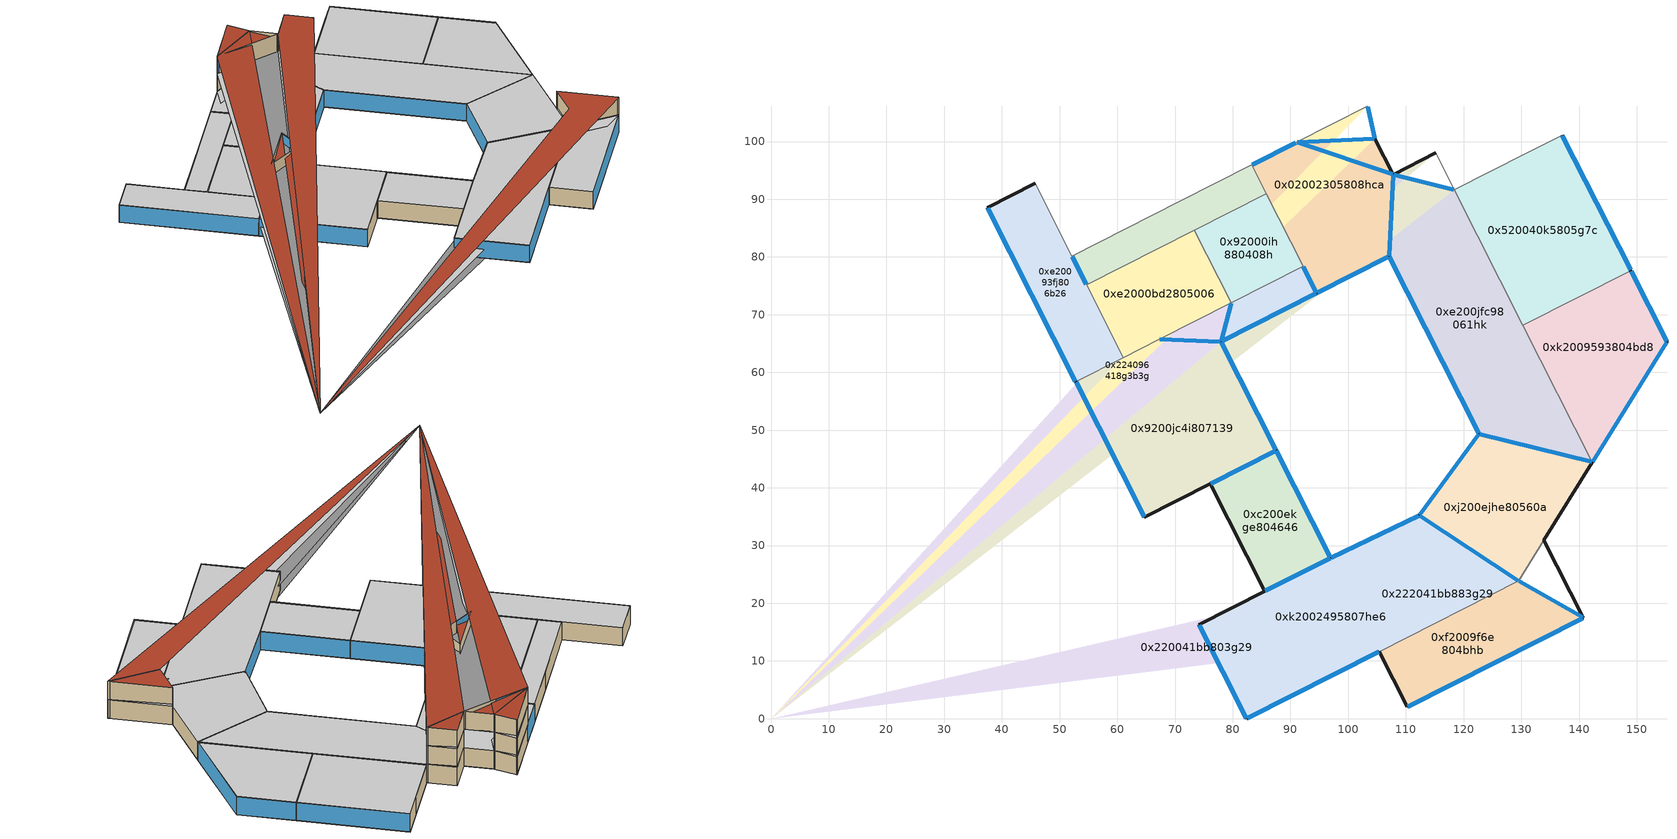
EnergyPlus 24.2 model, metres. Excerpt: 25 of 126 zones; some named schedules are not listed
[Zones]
0xk2002495807he6
 floor ground (Generic Roof): 85.55,22.08 74.14,16.29 82.41,0 105.35,11.63 129.52,23.89 112.3,35.23 96.96,27.87 z0; 85.55,22.08 74.14,16.29 82.41,0 105.35,11.63 129.52,23.89 112.3,35.23 96.96,27.87 z0
 wall outside (Generic Roof): 96.96,27.87 112.3,35.23 / 105.35,11.63 82.41,0 74.14,16.29 85.55,22.08 z0:5
 wall to 0xj200ejhe80560a (Generic Roof): 112.3,35.23 129.52,23.89 z0:5
 wall to 0xc200ekge804646 (Generic Roof): 85.55,22.08 96.96,27.87 z0:5
 wall to 0xf2009f6e804bhb (Generic Roof): 129.52,23.89 105.35,11.63 z0:5
 window (0xh9e0): 97.05,27.91 112.21,35.19 / 82.36,0.09 74.19,16.2 / 105.26,11.58 82.5,0.05 z0.1:4.9
 window inside (0xh9e0): 112.38,35.18 129.44,23.94 / 85.64,22.13 96.87,27.82 z0.1:4.9
 ceiling to 0xk2202495887he6 (Generic Roof): 85.55,22.08 96.96,27.87 112.3,35.23 129.52,23.89 105.35,11.63 82.41,0 74.14,16.29 z5; 85.55,22.08 96.96,27.87 112.3,35.23 129.52,23.89 105.35,11.63 82.41,0 74.14,16.29 z5
0x1220956h883b9d
 floor to 0x1200956h803b9d (Generic Roof): 104.61,100.5,5 91.04,99.86,5 103.34,106.1,5 0,0,0; 104.61,100.5,5 91.04,99.86,5 103.34,106.1,5 0,0,0
 wall to 0xe220c8hf88c7g8 (Generic Roof): 104.61,100.5 91.04,99.86 z5:10
 wall to 0xd22044bi886ge0 (Generic Roof): 91.04,99.86 103.34,106.09 z5:10
 wall to 0xb220eea58876kg (Generic Roof): 103.34,106.1 104.61,100.5 z5:10
 window inside (0xh9e0): 104.51,100.5 91.14,99.86 / 103.36,106 104.59,100.6 z5.1:9.9
0x224096418g3b3g
 floor to 0xe220c8hf88c7g8 (Generic Roof): 91.04,99.86,10 104.61,100.5,10 107.77,94.27,10 0,0,0; 91.04,99.86,10 104.61,100.5,10 107.77,94.27,10 0,0,0
 wall outside (Generic Roof): 104.61,100.5 107.77,94.27 z10:15
 wall to 0x1240956h8g3b9d (Generic Roof): 91.04,99.86 104.61,100.5 z10:15
 wall to 0x5240e1388g46g7 (Generic Roof): 107.77,94.27 91.04,99.86 z10:15
 window inside (0xh9e0): 91.14,99.86 104.51,100.5 / 107.68,94.3 91.13,99.83 z10.1:14.9
 roof outside (Generic Roof): 91.04,99.86,15 107.77,94.27,15 104.61,100.5,15 0,0,0; 91.04,99.86,15 107.77,94.27,15 104.61,100.5,15 0,0,0
0x12209ebf883be4
 floor to 0x12009ebf803be4 (Generic Roof): 77.96,65.32,5 79.74,72.04,5 67.28,65.72,5 0,0,0; 77.96,65.32,5 79.74,72.04,5 67.28,65.72,5 0,0,0
 wall to 0x4220ekd0884609 (Generic Roof): 79.74,72.04 77.96,65.32 z5:10
 wall to 0x9220jc4i887139 (Generic Roof): 77.96,65.32 67.28,65.72 z5:10
 wall to 0xe2200bd2885006 (Generic Roof): 67.27,65.72 79.74,72.04 z5:10
 window inside (0xh9e0): 79.71,71.94 77.99,65.42 / 77.86,65.32 67.38,65.72 z5.1:9.9
 roof outside (Generic Roof): 77.96,65.32,10 67.28,65.72,10 79.74,72.04,10 0,0,0; 77.96,65.32,10 67.28,65.72,10 79.74,72.04,10 0,0,0
0x12404c388g3g31
 floor to 0x12204c38883g31 (Generic Roof): 118.37,91.64,10 107.77,94.27,10 115.14,98.01,10 0,0,0; 118.37,91.64,10 107.77,94.27,10 115.14,98.01,10 0,0,0
 wall outside (Generic Roof): 107.77,94.27 115.14,98.01 z10:15
 wall to 0xc240e6018g4626 (Generic Roof): 118.37,91.64 107.77,94.27 z10:15
 wall to 0x92400f588g504h (Generic Roof): 115.14,98.01 118.37,91.64 z10:15
 window inside (0xh9e0): 118.27,91.66 107.87,94.25 z10.1:14.9
 roof outside (Generic Roof): 118.37,91.64,15 115.14,98.01,15 107.77,94.27,15 0,0,0; 118.37,91.64,15 115.14,98.01,15 107.77,94.27,15 0,0,0
0x12004c38803g31
 floor ground (Generic Roof): 118.37,91.64 107.77,94.27 115.14,98.01 0,0 z0; 118.37,91.64 107.77,94.27 115.14,98.01 0,0 z0
 wall outside (Generic Roof): 107.77,94.27 115.14,98.01 z0:5
 wall to 0x92000f5880504h (Generic Roof): 115.14,98.01 118.37,91.64 z0:5
 wall to 0xe200jfc98061hk (Generic Roof): 118.37,91.64 107.77,94.27 z0:5
 window inside (0xh9e0): 118.27,91.66 107.87,94.25 z0.1:4.9
0x02002305808hca
 floor ground (Generic Roof): 91.04,99.86 83.28,95.93 85.8,90.96 92.2,78.36 94.54,73.73 106.94,80.02 107.07,80.09 107.77,94.27 104.61,100.5 z0; 91.04,99.86 83.28,95.93 85.8,90.96 92.2,78.36 94.54,73.73 106.94,80.02 107.07,80.09 107.77,94.27 104.61,100.5 z0
 wall outside (Generic Roof): 104.61,100.5 107.77,94.27 / 107.07,80.09 94.54,73.73 z0:5
 wall to 0x92004cj5806g7k (Generic Roof): 85.8,90.96 83.28,95.93 z0:5
 wall to 0x4200ekd0804609 (Generic Roof): 94.54,73.73 92.2,78.36 z0:5
 wall to 0xe200jfc98061hk (Generic Roof): 107.77,94.27 107.07,80.09 z0:5
 wall to 0xb200ehai80669e (Generic Roof): 83.28,95.93 91.04,99.86 z0:5
 wall to 0x92000ih880408h (Generic Roof): 92.2,78.36 85.8,90.96 z0:5
 wall to 0x1200956h803b9d (Generic Roof): 91.04,99.86 104.61,100.5 z0:5
 window inside (0xh9e0): 94.49,73.82 92.25,78.27 / 107.77,94.17 107.07,80.19 / 83.37,95.98 90.95,99.81 / 91.14,99.86 104.51,100.5 z0.1:4.9
 window (0xh9e0): 106.98,80.04 94.63,73.78 z0.1:4.9
 ceiling to 0xe220c8hf88c7g8 (Generic Roof): 91.04,99.86 104.61,100.5 107.77,94.27 107.07,80.09 94.54,73.73 92.2,78.36 85.8,90.96 83.28,95.93 z5; 91.04,99.86 104.61,100.5 107.77,94.27 107.07,80.09 94.54,73.73 92.2,78.36 85.8,90.96 83.28,95.93 z5
0xe200jfc98061hk
 floor ground (Generic Roof): 142.3,44.47 122.68,49.33 107.07,80.09 107.77,94.27 118.37,91.64 130.27,68.17 z0; 142.3,44.47 122.68,49.33 107.07,80.09 107.77,94.27 118.37,91.64 130.27,68.17 z0
 wall outside (Generic Roof): 122.68,49.33 107.07,80.09 z0:5
 wall to 0xj200ejhe80560a (Generic Roof): 142.3,44.47 122.68,49.33 z0:5
 wall to 0xk2009593804bd8 (Generic Roof): 130.27,68.17 142.3,44.47 z0:5
 wall to 0x520040k5805g7c (Generic Roof): 118.37,91.64 130.27,68.17 z0:5
 window (0xh9e0): 122.63,49.42 107.12,80 z0.1:4.9
 window inside (0xh9e0): 142.2,44.49 122.78,49.31 z0.1:4.9
 ceiling to 0xe220c8hf88c7g8 (Generic Roof): 142.3,44.47 130.27,68.17 118.37,91.64 107.77,94.27 107.07,80.09 122.68,49.33 z5; 142.3,44.47 130.27,68.17 118.37,91.64 107.77,94.27 107.07,80.09 122.68,49.33 z5
0xj200ejhe80560a
 floor ground (Generic Roof): 129.52,23.89 112.3,35.23 122.68,49.33 142.3,44.47 133.88,30.92 z0; 129.52,23.89 112.3,35.23 122.68,49.33 142.3,44.47 133.88,30.92 z0
 wall outside (Generic Roof): 112.3,35.23 122.68,49.33 / 142.3,44.47 133.88,30.92 z0:5
 wall to 0x220041bb803g29 (Generic Roof): 133.88,30.92 129.52,23.89 z0:5
 window (0xh9e0): 112.36,35.31 122.62,49.25 z0.1:4.9
 ceiling to 0xj220ejhe88560a (Generic Roof): 129.52,23.89 133.88,30.92 142.3,44.47 122.68,49.33 112.3,35.23 z5; 129.52,23.89 133.88,30.92 142.3,44.47 122.68,49.33 112.3,35.23 z5
0x92004cj5806g7k
 floor ground (Generic Roof): 54.66,75.16 73.34,84.64 85.8,90.96 83.28,95.93 70.82,89.61 52.14,80.12 z0; 54.66,75.16 73.34,84.64 85.8,90.96 83.28,95.93 70.82,89.61 52.14,80.12 z0
 wall to 0xe20093fj806b26 (Generic Roof): 54.66,75.16 52.14,80.12 z0:5
 wall to 0x92000ih880408h (Generic Roof): 85.8,90.96 73.34,84.64 z0:5
 wall to 0x92004e58804g33 (Generic Roof): 70.82,89.61 83.28,95.93 z0:5
 wall to 0xe2004612804gf8 (Generic Roof): 52.14,80.12 70.82,89.61 z0:5
 wall to 0xe2000bd2805006 (Generic Roof): 73.34,84.64 54.66,75.16 z0:5
 window inside (0xh9e0): 54.61,75.25 52.19,80.03 z0.1:4.9
 ceiling to 0x92204cj5886g7k (Generic Roof): 54.66,75.16 52.14,80.12 70.82,89.61 83.28,95.93 85.8,90.96 73.34,84.64 z5; 54.66,75.16 52.14,80.12 70.82,89.61 83.28,95.93 85.8,90.96 73.34,84.64 z5
0xe20093fj806b26
 floor ground (Generic Roof): 52.14,80.12 54.66,75.16 61.05,62.56 52.8,58.37 37.49,88.54 45.74,92.73 z0; 52.14,80.12 54.66,75.16 61.05,62.56 52.8,58.37 37.49,88.54 45.74,92.73 z0
 wall outside (Generic Roof): 52.8,58.37 37.49,88.54 45.74,92.73 z0:5
 wall to 0x9200jc4i807139 (Generic Roof): 61.05,62.56 52.8,58.37 z0:5
 wall to 0xe2000bd2805006 (Generic Roof): 54.66,75.16 61.05,62.56 z0:5
 wall to 0xe2004612804gf8 (Generic Roof): 45.74,92.73 52.14,80.12 z0:5
 window (0xh9e0): 52.75,58.46 37.54,88.45 z0.1:4.9
 ceiling to 0xe22093fj886b26 (Generic Roof): 52.14,80.12 45.74,92.73 37.49,88.54 52.8,58.37 61.05,62.56 54.66,75.16 z5; 52.14,80.12 45.74,92.73 37.49,88.54 52.8,58.37 61.05,62.56 54.66,75.16 z5
0xk2009593804bd8
 floor ground (Generic Roof): 142.3,44.47 155.23,65.29 148.96,77.65 130.27,68.17 z0; 142.3,44.47 155.23,65.29 148.96,77.65 130.27,68.17 z0
 wall outside (Generic Roof): 148.96,77.65 155.23,65.29 142.3,44.47 z0:5
 wall to 0x520040k5805g7c (Generic Roof): 130.27,68.17 148.96,77.65 z0:5
 window (0xh9e0): 149.01,77.56 155.18,65.38 / 155.18,65.21 142.35,44.55 z0.1:4.9
 ceiling to 0xk2209593884bd8 (Generic Roof): 142.3,44.47 130.27,68.17 148.96,77.65 155.23,65.29 z5; 142.3,44.47 130.27,68.17 148.96,77.65 155.23,65.29 z5
0x12009ebf803be4
 floor ground (Generic Roof): 77.96,65.32 79.74,72.04 67.28,65.72 0,0 z0; 77.96,65.32 79.74,72.04 67.28,65.72 0,0 z0
 wall to 0xe2000bd2805006 (Generic Roof): 67.27,65.72 79.74,72.04 z0:5
 wall to 0x4200ekd0804609 (Generic Roof): 79.74,72.04 77.96,65.32 z0:5
 wall to 0x9200jc4i807139 (Generic Roof): 77.96,65.32 67.28,65.72 z0:5
 window inside (0xh9e0): 79.71,71.94 77.99,65.42 / 77.86,65.32 67.38,65.72 z0.1:4.9
0xe2000bd2805006
 floor ground (Generic Roof): 61.05,62.56 67.28,65.72 79.74,72.04 73.34,84.64 54.66,75.16 z0; 61.05,62.56 67.28,65.72 79.74,72.04 73.34,84.64 54.66,75.16 z0
 wall to 0x9200jc4i807139 (Generic Roof): 67.27,65.72 61.05,62.56 z0:5
 wall to 0x92000ih880408h (Generic Roof): 73.34,84.64 79.74,72.04 z0:5
 ceiling to 0xe2200bd2885006 (Generic Roof): 61.05,62.56 54.66,75.16 73.34,84.64 79.74,72.04 67.28,65.72 z5; 61.05,62.56 54.66,75.16 73.34,84.64 79.74,72.04 67.28,65.72 z5
0x520040k5805g7c
 floor ground (Generic Roof): 130.27,68.17 148.96,77.65 137.06,101.12 130.83,97.96 118.37,91.64 z0; 130.27,68.17 148.96,77.65 137.06,101.12 130.83,97.96 118.37,91.64 z0
 wall outside (Generic Roof): 137.06,101.12 148.96,77.65 z0:5
 wall to 0xe2004292805g43 (Generic Roof): 130.83,97.96 137.06,101.12 z0:5
 wall to 0x92000f5880504h (Generic Roof): 118.37,91.64 130.83,97.96 z0:5
 window (0xh9e0): 137.11,101.03 148.91,77.74 z0.1:4.9
 ceiling to 0x522040k5885g7c (Generic Roof): 130.27,68.17 118.37,91.64 130.83,97.96 137.06,101.12 148.96,77.65 z5; 130.27,68.17 118.37,91.64 130.83,97.96 137.06,101.12 148.96,77.65 z5
0x9200jc4i807139
 floor ground (Generic Roof): 67.28,65.72 77.96,65.32 87.51,46.48 76.11,40.69 64.7,34.9 52.8,58.37 61.05,62.56 z0; 67.28,65.72 77.96,65.32 87.51,46.48 76.11,40.69 64.7,34.9 52.8,58.37 61.05,62.56 z0
 wall outside (Generic Roof): 76.11,40.69 64.7,34.9 52.8,58.37 / 77.96,65.32 87.51,46.48 z0:5
 wall to 0xc200ekge804646 (Generic Roof): 87.51,46.48 76.11,40.69 z0:5
 window (0xh9e0): 64.65,34.99 52.85,58.28 / 78.01,65.23 87.46,46.57 z0.1:4.9
 window inside (0xh9e0): 87.42,46.43 76.2,40.74 z0.1:4.9
 ceiling to 0x9220jc4i887139 (Generic Roof): 67.28,65.72 61.05,62.56 52.8,58.37 64.7,34.9 76.11,40.69 87.51,46.48 77.96,65.32 z5; 67.28,65.72 61.05,62.56 52.8,58.37 64.7,34.9 76.11,40.69 87.51,46.48 77.96,65.32 z5
0xf2009f6e804bhb
 floor ground (Generic Roof): 129.52,23.89 105.35,11.63 110.22,2.03 140.69,17.49 z0; 129.52,23.89 105.35,11.63 110.22,2.03 140.69,17.49 z0
 wall outside (Generic Roof): 140.69,17.49 110.22,2.03 105.35,11.63 z0:5
 wall to 0x220041bb803g29 (Generic Roof): 129.52,23.89 140.69,17.49 z0:5
 window (0xh9e0): 140.6,17.44 110.31,2.08 z0.1:4.9
 window inside (0xh9e0): 129.61,23.84 140.6,17.54 z0.1:4.9
 ceiling to 0xf2209f6e884bhb (Generic Roof): 129.52,23.89 140.69,17.49 110.22,2.03 105.35,11.63 z5; 129.52,23.89 140.69,17.49 110.22,2.03 105.35,11.63 z5
0x222041bb883g29
 floor to 0x220041bb803g29 (Generic Roof): 140.69,17.49,5 129.52,23.89,5 133.88,30.92,5 0,0,0; 140.69,17.49,5 129.52,23.89,5 133.88,30.92,5 0,0,0
 wall outside (Generic Roof): 133.88,30.92 140.69,17.49 z5:10
 wall to 0xj220ejhe88560a (Generic Roof): 129.52,23.89 133.88,30.92 z5:10
 wall to 0xf2209f6e884bhb (Generic Roof): 140.69,17.49 129.52,23.89 z5:10
 window inside (0xh9e0): 140.6,17.54 129.61,23.84 z5.1:9.9
 roof outside (Generic Roof): 140.69,17.49,10 133.88,30.92,10 129.52,23.89,10 0,0,0; 140.69,17.49,10 133.88,30.92,10 129.52,23.89,10 0,0,0
0x1240956h8g3b9d
 floor to 0x1220956h883b9d (Generic Roof): 104.61,100.5,10 91.04,99.86,10 103.34,106.1,10 0,0,0; 104.61,100.5,10 91.04,99.86,10 103.34,106.1,10 0,0,0
 wall to 0xb2409ea58g7bkg (Generic Roof): 103.34,106.1 104.61,100.5 z10:15
 wall to 0xd24044bi8g6ge0 (Generic Roof): 91.04,99.86 103.34,106.09 z10:15
 window inside (0xh9e0): 103.36,106 104.59,100.6 z10.1:14.9
 roof outside (Generic Roof): 104.61,100.5,15 103.34,106.1,15 91.04,99.86,15 0,0,0; 104.61,100.5,15 103.34,106.1,15 91.04,99.86,15 0,0,0
0xc200ekge804646
 floor ground (Generic Roof): 76.11,40.69 85.55,22.08 96.96,27.87 87.51,46.48 z0; 76.11,40.69 85.55,22.08 96.96,27.87 87.51,46.48 z0
 wall outside (Generic Roof): 87.51,46.48 96.96,27.87 / 85.55,22.08 76.11,40.69 z0:5
 window (0xh9e0): 87.56,46.39 96.91,27.96 z0.1:4.9
 ceiling to 0xc220ekge884646 (Generic Roof): 76.11,40.69 87.51,46.48 96.96,27.87 85.55,22.08 z5; 76.11,40.69 87.51,46.48 96.96,27.87 85.55,22.08 z5
0x4200ekd0804609
 floor ground (Generic Roof): 77.96,65.32 79.74,72.04 92.2,78.36 94.54,73.73 z0; 77.96,65.32 79.74,72.04 92.2,78.36 94.54,73.73 z0
 wall outside (Generic Roof): 94.54,73.73 77.96,65.32 z0:5
 wall to 0x92000ih880408h (Generic Roof): 79.74,72.04 92.2,78.36 z0:5
 window (0xh9e0): 94.45,73.68 78.05,65.37 z0.1:4.9
 ceiling to 0x4220ekd0884609 (Generic Roof): 77.96,65.32 94.54,73.73 92.2,78.36 79.74,72.04 z5; 77.96,65.32 94.54,73.73 92.2,78.36 79.74,72.04 z5
0x12204c38883g31
 floor to 0x12004c38803g31 (Generic Roof): 118.37,91.64,5 107.77,94.27,5 115.14,98.01,5 0,0,0; 118.37,91.64,5 107.77,94.27,5 115.14,98.01,5 0,0,0
 wall outside (Generic Roof): 107.77,94.27 115.14,98.01 z5:10
 wall to 0x92200f5888504h (Generic Roof): 115.14,98.01 118.37,91.64 z5:10
 wall to 0xe220c8hf88c7g8 (Generic Roof): 118.37,91.64 107.77,94.27 z5:10
 window inside (0xh9e0): 118.27,91.66 107.87,94.25 z5.1:9.9
0x220041bb803g29
 floor ground (Generic Roof): 140.69,17.49 129.52,23.89 133.88,30.92 0,0 z0; 140.69,17.49 129.52,23.89 133.88,30.92 0,0 z0
 wall outside (Generic Roof): 133.88,30.92 140.69,17.49 z0:5
0x1200956h803b9d
 floor ground (Generic Roof): 104.61,100.5 91.04,99.86 103.34,106.1 0,0 z0; 104.61,100.5 91.04,99.86 103.34,106.1 0,0 z0
 wall to 0xb200eea58076kg (Generic Roof): 103.34,106.1 104.61,100.5 z0:5
 wall to 0xd20044bi806ge0 (Generic Roof): 91.04,99.86 103.34,106.09 z0:5
 window inside (0xh9e0): 103.36,106 104.59,100.6 z0.1:4.9
0x92000ih880408h
 floor ground (Generic Roof): 79.74,72.04 92.2,78.36 85.8,90.96 73.34,84.64 z0; 79.74,72.04 92.2,78.36 85.8,90.96 73.34,84.64 z0
 ceiling to 0x92200ih888408h (Generic Roof): 79.74,72.04 73.34,84.64 85.8,90.96 92.2,78.36 z5; 79.74,72.04 73.34,84.64 85.8,90.96 92.2,78.36 z5
[Building]
unnamed: North Axis=0; Terrain=City; Solar Distribution=FullExteriorWithReflections
[Site:Location]
Site 1: Latitude=0; Longitude=0; Time Zone=0; Elevation=0
[SizingPeriod:DesignDay] Day of Month=21; DryBulb Temperature Range Modifier Type=DefaultMultipliers; Barometric Pressure=101097; Wind Direction=0; Rain Indicator=No; Snow Indicator=No; Daylight Saving Time Indicator=No; Solar Model Indicator=ASHRAEClearSky; Begin Environment Reset Mode=FullResetAtBeginEnvironment
Name | Month | Day Type | Maximum DryBulb Temperature | Daily DryBulb Temperature Range | Humidity Condition Type | Wetbulb or DewPoint at Maximum DryBulb | Wind Speed | Sky Clearness
Suzhou Ann Clg .4% Condns DP=>MDB | 8 | SummerDesignDay | 34.8 | 6.7 | Dewpoint | 27.6 | 3.35 | 1
Suzhou Ann Htg 99.6% Condns DB | 1 | WinterDesignDay | -4 | 0 | Wetbulb | -4 | 6.71 | 0
[Site:WaterMainsTemperature]
Calculation Method=CorrelationFromWeatherFile
[Material] Thermal Absorptance=0.9
Name | Roughness | Thickness | Conductivity | Density | Specific Heat | Solar Absorptance | Visible Absorptance
Generic 50mm Insulation | MediumRough | 0.05 | 0.03 | 43 | 1210 | 0.7 | 0.7
Generic Acoustic Tile | MediumSmooth | 0.02 | 0.06 | 368 | 590 | 0.2 | 0.2
Generic Ceiling Air Gap | Smooth | 0.1 | 0.556 | 1.28 | 1000 | 0.7 | 0.7
Generic LW Concrete | MediumRough | 0.1 | 0.53 | 1280 | 840 | 0.8 | 0.8
Generic Roof Membrane | MediumRough | 0.01 | 0.16 | 1120 | 1460 | 0.65 | 0.65
[WINDOWMATERIAL:SIMPLEGLAZINGSYSTEM]
g_0xae06: UFactor=1.8; Solar Heat Gain Coefficient=0.4; Visible Transmittance=0.744
[Construction]
Generic Roof: Generic Roof Membrane, Generic 50mm Insulation, Generic LW Concrete, Generic Ceiling Air Gap, Generic Acoustic Tile
[CONSTRUCTION]
0xh9e0: g_0xae06
[ZONE] Type=1; Multiplier=1; Ceiling Height=4; Part of Total Floor Area=Yes
Name | Volume | Floor Area
0xk2009593804bd8 | 2118.38 | 423.677
0x520040k5805g7c | 2757.33 | 551.466
0xc200ekge804646 | 1334.67 | 266.934
0x9200jc4i807139 | 3244.87 | 648.974
0x12004c38803g31; 0x12204c38883g31; 0x12404c388g3g31 | 147.568 | 29.5136
0x220041bb803g29; 0x222041bb883g29 | 266.073 | 53.2145
0xj200ejhe80560a | 2065.72 | 413.1435
0xf2009f6e804bhb | 1648.586 | 329.7172
0xk2002495807he6 | 4334.26 | 866.851
0xe200jfc98061hk | 3722.24 | 744.447
0x02002305808hca | 2234.43 | 446.885
0x1200956h803b9d | 191.673 | 38.33455
0x4200ekd0804609 | 422.316 | 84.4632
0x92000ih880408h | 987.22 | 197.444
0x12009ebf803be4; 0x12209ebf883be4 | 181.204 | 36.2408
0xe2000bd2805006 | 1480.04 | 296.008
0x92004cj5806g7k | 972.505 | 194.501
0xe20093fj806b26 | 1565.47 | 313.095
0x1220956h883b9d; 0x1240956h8g3b9d | 191.673 | 38.3346
0x224096418g3b3g | 216.409 | 43.28175
[PEOPLE] Number of People Calculation Method=People/Area; People per Floor Area=0.0565; Fraction Radiant=0.3; Sensible Heat Fraction=autocalculate; Carbon Dioxide Generation Rate=3.82e-08; Enable ASHRAE 55 Comfort Warnings=No; Mean Radiant Temperature Calculation Type=EnclosureAveraged; Clothing Insulation Calculation Method=ClothingInsulationSchedule; Cold Stress Temperature Threshold=15.56; Heat Stress Temperature Threshold=30
Name | Zone or ZoneList or Space or SpaceList | Number of People Schedule | Activity Level Schedule
0xk2009593804bd8_People | 0xk2009593804bd8 | 0xk2009593804bd8PeopleNumber_of_People_Schedule_Name | 0xk2009593804bd8PeopleActivity_Level_Schedule_Name
0x520040k5805g7c_People | 0x520040k5805g7c | 0x520040k5805g7cPeopleNumber_of_People_Schedule_Name | 0x520040k5805g7cPeopleActivity_Level_Schedule_Name
0xc200ekge804646_People | 0xc200ekge804646 | 0xc200ekge804646PeopleNumber_of_People_Schedule_Name | 0xc200ekge804646PeopleActivity_Level_Schedule_Name
0x9200jc4i807139_People | 0x9200jc4i807139 | 0x9200jc4i807139PeopleNumber_of_People_Schedule_Name | 0x9200jc4i807139PeopleActivity_Level_Schedule_Name
0x12004c38803g31_People | 0x12004c38803g31 | 0x12004c38803g31PeopleNumber_of_People_Schedule_Name | 0x12004c38803g31PeopleActivity_Level_Schedule_Name
0x220041bb803g29_People | 0x220041bb803g29 | 0x220041bb803g29PeopleNumber_of_People_Schedule_Name | 0x220041bb803g29PeopleActivity_Level_Schedule_Name
0xj200ejhe80560a_People | 0xj200ejhe80560a | 0xj200ejhe80560aPeopleNumber_of_People_Schedule_Name | 0xj200ejhe80560aPeopleActivity_Level_Schedule_Name
0xf2009f6e804bhb_People | 0xf2009f6e804bhb | 0xf2009f6e804bhbPeopleNumber_of_People_Schedule_Name | 0xf2009f6e804bhbPeopleActivity_Level_Schedule_Name
0xk2002495807he6_People | 0xk2002495807he6 | 0xk2002495807he6PeopleNumber_of_People_Schedule_Name | 0xk2002495807he6PeopleActivity_Level_Schedule_Name
0xe200jfc98061hk_People | 0xe200jfc98061hk | 0xe200jfc98061hkPeopleNumber_of_People_Schedule_Name | 0xe200jfc98061hkPeopleActivity_Level_Schedule_Name
0x02002305808hca_People | 0x02002305808hca | 0x02002305808hcaPeopleNumber_of_People_Schedule_Name | 0x02002305808hcaPeopleActivity_Level_Schedule_Name
0x1200956h803b9d_People | 0x1200956h803b9d | 0x1200956h803b9dPeopleNumber_of_People_Schedule_Name | 0x1200956h803b9dPeopleActivity_Level_Schedule_Name
0x4200ekd0804609_People | 0x4200ekd0804609 | 0x4200ekd0804609PeopleNumber_of_People_Schedule_Name | 0x4200ekd0804609PeopleActivity_Level_Schedule_Name
0x92000ih880408h_People | 0x92000ih880408h | 0x92000ih880408hPeopleNumber_of_People_Schedule_Name | 0x92000ih880408hPeopleActivity_Level_Schedule_Name
0x12009ebf803be4_People | 0x12009ebf803be4 | 0x12009ebf803be4PeopleNumber_of_People_Schedule_Name | 0x12009ebf803be4PeopleActivity_Level_Schedule_Name
0xe2000bd2805006_People | 0xe2000bd2805006 | 0xe2000bd2805006PeopleNumber_of_People_Schedule_Name | 0xe2000bd2805006PeopleActivity_Level_Schedule_Name
0x92004cj5806g7k_People | 0x92004cj5806g7k | 0x92004cj5806g7kPeopleNumber_of_People_Schedule_Name | 0x92004cj5806g7kPeopleActivity_Level_Schedule_Name
0xe20093fj806b26_People | 0xe20093fj806b26 | 0xe20093fj806b26PeopleNumber_of_People_Schedule_Name | 0xe20093fj806b26PeopleActivity_Level_Schedule_Name
0x222041bb883g29_People | 0x222041bb883g29 | 0x222041bb883g29PeopleNumber_of_People_Schedule_Name | 0x222041bb883g29PeopleActivity_Level_Schedule_Name
0x1220956h883b9d_People | 0x1220956h883b9d | 0x1220956h883b9dPeopleNumber_of_People_Schedule_Name | 0x1220956h883b9dPeopleActivity_Level_Schedule_Name
0x12204c38883g31_People | 0x12204c38883g31 | 0x12204c38883g31PeopleNumber_of_People_Schedule_Name | 0x12204c38883g31PeopleActivity_Level_Schedule_Name
0x12209ebf883be4_People | 0x12209ebf883be4 | 0x12209ebf883be4PeopleNumber_of_People_Schedule_Name | 0x12209ebf883be4PeopleActivity_Level_Schedule_Name
0x12404c388g3g31_People | 0x12404c388g3g31 | 0x12404c388g3g31PeopleNumber_of_People_Schedule_Name | 0x12404c388g3g31PeopleActivity_Level_Schedule_Name
0x224096418g3b3g_People | 0x224096418g3b3g | 0x224096418g3b3gPeopleNumber_of_People_Schedule_Name | 0x224096418g3b3gPeopleActivity_Level_Schedule_Name
0x1240956h8g3b9d_People | 0x1240956h8g3b9d | 0x1240956h8g3b9dPeopleNumber_of_People_Schedule_Name | 0x1240956h8g3b9dPeopleActivity_Level_Schedule_Name
[LIGHTS] Design Level Calculation Method=Watts/Area; Watts per Floor Area=10.55; Return Air Fraction=0; Fraction Radiant=0.7; Fraction Visible=0.2; Fraction Replaceable=1; EndUse Subcategory=General; Return Air Fraction Calculated from Plenum Temperature=No; Return Air Fraction Function of Plenum Temperature Coefficient 1=0; Return Air Fraction Function of Plenum Temperature Coefficient 2=0
Name | Zone or ZoneList or Space or SpaceList | Schedule
0xk2009593804bd8_Lights | 0xk2009593804bd8 | 0xk2009593804bd8LightsSchedule_Name
0x520040k5805g7c_Lights | 0x520040k5805g7c | 0x520040k5805g7cLightsSchedule_Name
0xc200ekge804646_Lights | 0xc200ekge804646 | 0xc200ekge804646LightsSchedule_Name
0x9200jc4i807139_Lights | 0x9200jc4i807139 | 0x9200jc4i807139LightsSchedule_Name
0x12004c38803g31_Lights | 0x12004c38803g31 | 0x12004c38803g31LightsSchedule_Name
0x220041bb803g29_Lights | 0x220041bb803g29 | 0x220041bb803g29LightsSchedule_Name
0xj200ejhe80560a_Lights | 0xj200ejhe80560a | 0xj200ejhe80560aLightsSchedule_Name
0xf2009f6e804bhb_Lights | 0xf2009f6e804bhb | 0xf2009f6e804bhbLightsSchedule_Name
0xk2002495807he6_Lights | 0xk2002495807he6 | 0xk2002495807he6LightsSchedule_Name
0xe200jfc98061hk_Lights | 0xe200jfc98061hk | 0xe200jfc98061hkLightsSchedule_Name
0x02002305808hca_Lights | 0x02002305808hca | 0x02002305808hcaLightsSchedule_Name
0x1200956h803b9d_Lights | 0x1200956h803b9d | 0x1200956h803b9dLightsSchedule_Name
0x4200ekd0804609_Lights | 0x4200ekd0804609 | 0x4200ekd0804609LightsSchedule_Name
0x92000ih880408h_Lights | 0x92000ih880408h | 0x92000ih880408hLightsSchedule_Name
0x12009ebf803be4_Lights | 0x12009ebf803be4 | 0x12009ebf803be4LightsSchedule_Name
0xe2000bd2805006_Lights | 0xe2000bd2805006 | 0xe2000bd2805006LightsSchedule_Name
0x92004cj5806g7k_Lights | 0x92004cj5806g7k | 0x92004cj5806g7kLightsSchedule_Name
0xe20093fj806b26_Lights | 0xe20093fj806b26 | 0xe20093fj806b26LightsSchedule_Name
0x222041bb883g29_Lights | 0x222041bb883g29 | 0x222041bb883g29LightsSchedule_Name
0x1220956h883b9d_Lights | 0x1220956h883b9d | 0x1220956h883b9dLightsSchedule_Name
0x12204c38883g31_Lights | 0x12204c38883g31 | 0x12204c38883g31LightsSchedule_Name
0x12209ebf883be4_Lights | 0x12209ebf883be4 | 0x12209ebf883be4LightsSchedule_Name
0x12404c388g3g31_Lights | 0x12404c388g3g31 | 0x12404c388g3g31LightsSchedule_Name
0x224096418g3b3g_Lights | 0x224096418g3b3g | 0x224096418g3b3gLightsSchedule_Name
0x1240956h8g3b9d_Lights | 0x1240956h8g3b9d | 0x1240956h8g3b9dLightsSchedule_Name
[ELECTRICEQUIPMENT] Design Level Calculation Method=Watts/Area; Watts per Floor Area=10.33; Fraction Latent=0; Fraction Radiant=0.5; Fraction Lost=0; EndUse Subcategory=Electric Equipment
Name | Zone or ZoneList or Space or SpaceList | Schedule
0xk2009593804bd8_Equipment | 0xk2009593804bd8 | 0xk2009593804bd8ElectricEquipmentSchedule_Name
0x520040k5805g7c_Equipment | 0x520040k5805g7c | 0x520040k5805g7cElectricEquipmentSchedule_Name
0xc200ekge804646_Equipment | 0xc200ekge804646 | 0xc200ekge804646ElectricEquipmentSchedule_Name
0x9200jc4i807139_Equipment | 0x9200jc4i807139 | 0x9200jc4i807139ElectricEquipmentSchedule_Name
0x12004c38803g31_Equipment | 0x12004c38803g31 | 0x12004c38803g31ElectricEquipmentSchedule_Name
0x220041bb803g29_Equipment | 0x220041bb803g29 | 0x220041bb803g29ElectricEquipmentSchedule_Name
0xj200ejhe80560a_Equipment | 0xj200ejhe80560a | 0xj200ejhe80560aElectricEquipmentSchedule_Name
0xf2009f6e804bhb_Equipment | 0xf2009f6e804bhb | 0xf2009f6e804bhbElectricEquipmentSchedule_Name
0xk2002495807he6_Equipment | 0xk2002495807he6 | 0xk2002495807he6ElectricEquipmentSchedule_Name
0xe200jfc98061hk_Equipment | 0xe200jfc98061hk | 0xe200jfc98061hkElectricEquipmentSchedule_Name
0x02002305808hca_Equipment | 0x02002305808hca | 0x02002305808hcaElectricEquipmentSchedule_Name
0x1200956h803b9d_Equipment | 0x1200956h803b9d | 0x1200956h803b9dElectricEquipmentSchedule_Name
0x4200ekd0804609_Equipment | 0x4200ekd0804609 | 0x4200ekd0804609ElectricEquipmentSchedule_Name
0x92000ih880408h_Equipment | 0x92000ih880408h | 0x92000ih880408hElectricEquipmentSchedule_Name
0x12009ebf803be4_Equipment | 0x12009ebf803be4 | 0x12009ebf803be4ElectricEquipmentSchedule_Name
0xe2000bd2805006_Equipment | 0xe2000bd2805006 | 0xe2000bd2805006ElectricEquipmentSchedule_Name
0x92004cj5806g7k_Equipment | 0x92004cj5806g7k | 0x92004cj5806g7kElectricEquipmentSchedule_Name
0xe20093fj806b26_Equipment | 0xe20093fj806b26 | 0xe20093fj806b26ElectricEquipmentSchedule_Name
0x222041bb883g29_Equipment | 0x222041bb883g29 | 0x222041bb883g29ElectricEquipmentSchedule_Name
0x1220956h883b9d_Equipment | 0x1220956h883b9d | 0x1220956h883b9dElectricEquipmentSchedule_Name
0x12204c38883g31_Equipment | 0x12204c38883g31 | 0x12204c38883g31ElectricEquipmentSchedule_Name
0x12209ebf883be4_Equipment | 0x12209ebf883be4 | 0x12209ebf883be4ElectricEquipmentSchedule_Name
0x12404c388g3g31_Equipment | 0x12404c388g3g31 | 0x12404c388g3g31ElectricEquipmentSchedule_Name
0x224096418g3b3g_Equipment | 0x224096418g3b3g | 0x224096418g3b3gElectricEquipmentSchedule_Name
0x1240956h8g3b9d_Equipment | 0x1240956h8g3b9d | 0x1240956h8g3b9dElectricEquipmentSchedule_Name
[ZONEINFILTRATION:DESIGNFLOWRATE] Design Flow Rate Calculation Method=Flow/Zone; Flow Rate per Exterior Surface Area=0.0002266; Constant Term Coefficient=1; Temperature Term Coefficient=0; Velocity Term Coefficient=0; Velocity Squared Term Coefficient=0
Name | Zone or ZoneList or Space or SpaceList | Design Flow Rate
0xk2009593804bd8_Infiltration | 0xk2009593804bd8 | 0.0434706
0x520040k5805g7c_Infiltration | 0x520040k5805g7c | 0.0298143
0xc200ekge804646_Infiltration | 0xc200ekge804646 | 0.0236427
0x9200jc4i807139_Infiltration | 0x9200jc4i807139 | 0.044311
0x12004c38803g31_Infiltration | 0x12004c38803g31 | 0
0x220041bb803g29_Infiltration | 0x220041bb803g29 | 0.0170606
0xj200ejhe80560a_Infiltration | 0xj200ejhe80560a | 0.0180748
0xf2009f6e804bhb_Infiltration | 0xf2009f6e804bhb | 0.0509083
0xk2002495807he6_Infiltration | 0xk2002495807he6 | 0.0643359
0xe200jfc98061hk_Infiltration | 0xe200jfc98061hk | 0
0x02002305808hca_Infiltration | 0x02002305808hca | 0
0x1200956h803b9d_Infiltration | 0x1200956h803b9d | 0
0x4200ekd0804609_Infiltration | 0x4200ekd0804609 | 0
0x92000ih880408h_Infiltration | 0x92000ih880408h | 0
0x12009ebf803be4_Infiltration | 0x12009ebf803be4 | 0
0xe2000bd2805006_Infiltration | 0xe2000bd2805006 | 0
0x92004cj5806g7k_Infiltration | 0x92004cj5806g7k | 0
0xe20093fj806b26_Infiltration | 0xe20093fj806b26 | 0.0488157
0x222041bb883g29_Infiltration | 0x222041bb883g29 | 0.0170606
0x1220956h883b9d_Infiltration | 0x1220956h883b9d | 0
0x12204c38883g31_Infiltration | 0x12204c38883g31 | 0
0x12209ebf883be4_Infiltration | 0x12209ebf883be4 | 0.0164243
0x12404c388g3g31_Infiltration | 0x12404c388g3g31 | 0
0x224096418g3b3g_Infiltration | 0x224096418g3b3g | 0
0x1240956h8g3b9d_Infiltration | 0x1240956h8g3b9d | 0
[ZONEMIXING] Schedule=Always On; Design Flow Rate Calculation Method=Flow/Area; Flow Rate per Floor Area=1; Delta Temperature=0
Name | Zone or Space | Source Zone or Space
0x02002305808hca_0x4200ekd0804609; 0x4200ekd0804609_0x02002305808hca | 0x02002305808hca | 0x4200ekd0804609
0x1220956h883b9d_0xb220eea58876kg; 0xb220eea58876kg_0x1220956h883b9d | 0x1220956h883b9d | 0xb220eea58876kg
0x12404c388g3g31_0xc240e6018g4626; 0xc240e6018g4626_0x12404c388g3g31 | 0x12404c388g3g31 | 0xc240e6018g4626
0xj200ejhe80560a_0xk2002495807he6; 0xk2002495807he6_0xj200ejhe80560a | 0xj200ejhe80560a | 0xk2002495807he6
0x224096418g3b3g_0x1240956h8g3b9d; 0x1240956h8g3b9d_0x224096418g3b3g | 0x224096418g3b3g | 0x1240956h8g3b9d
0x12004c38803g31_0xe200jfc98061hk; 0xe200jfc98061hk_0x12004c38803g31 | 0x12004c38803g31 | 0xe200jfc98061hk
0x02002305808hca_0xb200ehai80669e; 0xb200ehai80669e_0x02002305808hca | 0x02002305808hca | 0xb200ehai80669e
0x12209ebf883be4_0x4220ekd0884609; 0x4220ekd0884609_0x12209ebf883be4 | 0x12209ebf883be4 | 0x4220ekd0884609
0xc200ekge804646_0xk2002495807he6; 0xk2002495807he6_0xc200ekge804646 | 0xc200ekge804646 | 0xk2002495807he6
0x5240e1388g46g7_0x224096418g3b3g; 0x224096418g3b3g_0x5240e1388g46g7 | 0x5240e1388g46g7 | 0x224096418g3b3g
0x02002305808hca_0x1200956h803b9d; 0x1200956h803b9d_0x02002305808hca | 0x02002305808hca | 0x1200956h803b9d
0x9220jc4i887139_0x12209ebf883be4; 0x12209ebf883be4_0x9220jc4i887139 | 0x9220jc4i887139 | 0x12209ebf883be4
0x220041bb803g29_0xf2009f6e804bhb; 0xf2009f6e804bhb_0x220041bb803g29 | 0x220041bb803g29 | 0xf2009f6e804bhb
0xe200jfc98061hk_0x02002305808hca; 0x02002305808hca_0xe200jfc98061hk | 0xe200jfc98061hk | 0x02002305808hca
0xe220c8hf88c7g8_0x1220956h883b9d; 0x1220956h883b9d_0xe220c8hf88c7g8 | 0xe220c8hf88c7g8 | 0x1220956h883b9d
0x92004cj5806g7k_0xe20093fj806b26; 0xe20093fj806b26_0x92004cj5806g7k | 0x92004cj5806g7k | 0xe20093fj806b26
0x4200ekd0804609_0x12009ebf803be4; 0x12009ebf803be4_0x4200ekd0804609 | 0x4200ekd0804609 | 0x12009ebf803be4
0xc200ekge804646_0x9200jc4i807139; 0x9200jc4i807139_0xc200ekge804646 | 0xc200ekge804646 | 0x9200jc4i807139
0x1240956h8g3b9d_0xb2409ea58g7bkg; 0xb2409ea58g7bkg_0x1240956h8g3b9d | 0x1240956h8g3b9d | 0xb2409ea58g7bkg
0xb200eea58076kg_0x1200956h803b9d; 0x1200956h803b9d_0xb200eea58076kg | 0xb200eea58076kg | 0x1200956h803b9d
0xe220c8hf88c7g8_0x12204c38883g31; 0x12204c38883g31_0xe220c8hf88c7g8 | 0xe220c8hf88c7g8 | 0x12204c38883g31
0x9200jc4i807139_0x12009ebf803be4; 0x12009ebf803be4_0x9200jc4i807139 | 0x9200jc4i807139 | 0x12009ebf803be4
0xj200ejhe80560a_0xe200jfc98061hk; 0xe200jfc98061hk_0xj200ejhe80560a | 0xj200ejhe80560a | 0xe200jfc98061hk
0x222041bb883g29_0xf2209f6e884bhb; 0xf2209f6e884bhb_0x222041bb883g29 | 0x222041bb883g29 | 0xf2209f6e884bhb
[DESIGNSPECIFICATION:OUTDOORAIR] Outdoor Air Method=Sum; Outdoor Air Flow per Person=0; Outdoor Air Flow per Zone Floor Area=0.000305; Outdoor Air Flow per Zone=0; Outdoor Air Flow Air Changes per Hour=0
0xk2009593804bd8; 0x520040k5805g7c; 0xc200ekge804646; 0x9200jc4i807139; 0x12004c38803g31; 0xb200eea58076kg; 0x220041bb803g29; 0xj200ejhe80560a; 0xf2009f6e804bhb; 0xk2002495807he6; 0xe200jfc98061hk; 0x02002305808hca; 0x1200956h803b9d; 0x4200ekd0804609; 0x92000ih880408h; 0x12009ebf803be4; 0xe2000bd2805006; 0x92004cj5806g7k; 0xe20093fj806b26; 0xb200ehai80669e; 0x222041bb883g29; 0xf2209f6e884bhb; 0xe220c8hf88c7g8; 0x1220956h883b9d; 0x12204c38883g31; 0xb220eea58876kg; 0x9220jc4i887139; 0x12209ebf883be4; 0x4220ekd0884609; 0x12404c388g3g31; 0xc240e6018g4626; 0x5240e1388g46g7; 0x224096418g3b3g; 0x1240956h8g3b9d; 0xb2409ea58g7bkg
[SIZING:ZONE] Zone Cooling Design Supply Air Temperature Input Method=SupplyAirTemperature; Zone Cooling Design Supply Air Temperature=14; Zone Cooling Design Supply Air Temperature Difference=11.11; Zone Heating Design Supply Air Temperature Input Method=SupplyAirTemperature; Zone Heating Design Supply Air Temperature=40; Zone Heating Design Supply Air Temperature Difference=11.11; Zone Cooling Design Supply Air Humidity Ratio=0.0085; Zone Heating Design Supply Air Humidity Ratio=0.008; Cooling Design Air Flow Method=DesignDay; Cooling Design Air Flow Rate=0; Cooling Minimum Air Flow per Zone Floor Area=0.000762; Cooling Minimum Air Flow=0; Cooling Minimum Air Flow Fraction=0; Heating Design Air Flow Method=DesignDay; Heating Design Air Flow Rate=0; Heating Maximum Air Flow per Zone Floor Area=0.002032; Heating Maximum Air Flow=0.141576; Heating Maximum Air Flow Fraction=0.3; Account for Dedicated Outdoor Air System=No; Dedicated Outdoor Air System Control Strategy=NeutralSupplyAir; Dedicated Outdoor Air Low Setpoint Temperature for Design=autosize; Dedicated Outdoor Air High Setpoint Temperature for Design=autosize; Zone Load Sizing Method=Sensible Load Only No Latent Load; Zone Latent Cooling Design Supply Air Humidity Ratio Input Method=HumidityRatioDifference; Zone Cooling Design Supply Air Humidity Ratio Difference=0.005; Zone Latent Heating Design Supply Air Humidity Ratio Input Method=HumidityRatioDifference; Zone Humidification Design Supply Air Humidity Ratio Difference=0.005; Type of Space Sum to Use=Coincident
Name | Design Specification Outdoor Air Object
0xk2009593804bd8 | 0xk2009593804bd8
0x520040k5805g7c | 0x520040k5805g7c
0xc200ekge804646 | 0xc200ekge804646
0x9200jc4i807139 | 0x9200jc4i807139
0x12004c38803g31 | 0x12004c38803g31
0x220041bb803g29 | 0x220041bb803g29
0xj200ejhe80560a | 0xj200ejhe80560a
0xf2009f6e804bhb | 0xf2009f6e804bhb
0xk2002495807he6 | 0xk2002495807he6
0xe200jfc98061hk | 0xe200jfc98061hk
0x02002305808hca | 0x02002305808hca
0x1200956h803b9d | 0x1200956h803b9d
0x4200ekd0804609 | 0x4200ekd0804609
0x92000ih880408h | 0x92000ih880408h
0x12009ebf803be4 | 0x12009ebf803be4
0xe2000bd2805006 | 0xe2000bd2805006
0x92004cj5806g7k | 0x92004cj5806g7k
0xe20093fj806b26 | 0xe20093fj806b26
0x222041bb883g29 | 0x222041bb883g29
0x1220956h883b9d | 0x1220956h883b9d
0x12204c38883g31 | 0x12204c38883g31
0x12209ebf883be4 | 0x12209ebf883be4
0x12404c388g3g31 | 0x12404c388g3g31
0x224096418g3b3g | 0x224096418g3b3g
0x1240956h8g3b9d | 0x1240956h8g3b9d
[ZONECONTROL:THERMOSTAT] Temperature Difference Between Cutout And Setpoint=0
Name | Zone or ZoneList | Control Type Schedule | Control 1
0xk2009593804bd8_Thermostat | 0xk2009593804bd8 | 0xk2009593804bd8ZoneControl:ThermostatControl_Type_Schedule_Name | 0xk2009593804bd8_SetPoint
0x520040k5805g7c_Thermostat | 0x520040k5805g7c | 0x520040k5805g7cZoneControl:ThermostatControl_Type_Schedule_Name | 0x520040k5805g7c_SetPoint
0xc200ekge804646_Thermostat | 0xc200ekge804646 | 0xc200ekge804646ZoneControl:ThermostatControl_Type_Schedule_Name | 0xc200ekge804646_SetPoint
0x9200jc4i807139_Thermostat | 0x9200jc4i807139 | 0x9200jc4i807139ZoneControl:ThermostatControl_Type_Schedule_Name | 0x9200jc4i807139_SetPoint
0x12004c38803g31_Thermostat | 0x12004c38803g31 | 0x12004c38803g31ZoneControl:ThermostatControl_Type_Schedule_Name | 0x12004c38803g31_SetPoint
0x220041bb803g29_Thermostat | 0x220041bb803g29 | 0x220041bb803g29ZoneControl:ThermostatControl_Type_Schedule_Name | 0x220041bb803g29_SetPoint
0xj200ejhe80560a_Thermostat | 0xj200ejhe80560a | 0xj200ejhe80560aZoneControl:ThermostatControl_Type_Schedule_Name | 0xj200ejhe80560a_SetPoint
0xf2009f6e804bhb_Thermostat | 0xf2009f6e804bhb | 0xf2009f6e804bhbZoneControl:ThermostatControl_Type_Schedule_Name | 0xf2009f6e804bhb_SetPoint
0xk2002495807he6_Thermostat | 0xk2002495807he6 | 0xk2002495807he6ZoneControl:ThermostatControl_Type_Schedule_Name | 0xk2002495807he6_SetPoint
0xe200jfc98061hk_Thermostat | 0xe200jfc98061hk | 0xe200jfc98061hkZoneControl:ThermostatControl_Type_Schedule_Name | 0xe200jfc98061hk_SetPoint
0x02002305808hca_Thermostat | 0x02002305808hca | 0x02002305808hcaZoneControl:ThermostatControl_Type_Schedule_Name | 0x02002305808hca_SetPoint
0x1200956h803b9d_Thermostat | 0x1200956h803b9d | 0x1200956h803b9dZoneControl:ThermostatControl_Type_Schedule_Name | 0x1200956h803b9d_SetPoint
0x4200ekd0804609_Thermostat | 0x4200ekd0804609 | 0x4200ekd0804609ZoneControl:ThermostatControl_Type_Schedule_Name | 0x4200ekd0804609_SetPoint
0x92000ih880408h_Thermostat | 0x92000ih880408h | 0x92000ih880408hZoneControl:ThermostatControl_Type_Schedule_Name | 0x92000ih880408h_SetPoint
0x12009ebf803be4_Thermostat | 0x12009ebf803be4 | 0x12009ebf803be4ZoneControl:ThermostatControl_Type_Schedule_Name | 0x12009ebf803be4_SetPoint
0xe2000bd2805006_Thermostat | 0xe2000bd2805006 | 0xe2000bd2805006ZoneControl:ThermostatControl_Type_Schedule_Name | 0xe2000bd2805006_SetPoint
0x92004cj5806g7k_Thermostat | 0x92004cj5806g7k | 0x92004cj5806g7kZoneControl:ThermostatControl_Type_Schedule_Name | 0x92004cj5806g7k_SetPoint
0xe20093fj806b26_Thermostat | 0xe20093fj806b26 | 0xe20093fj806b26ZoneControl:ThermostatControl_Type_Schedule_Name | 0xe20093fj806b26_SetPoint
0x222041bb883g29_Thermostat | 0x222041bb883g29 | 0x222041bb883g29ZoneControl:ThermostatControl_Type_Schedule_Name | 0x222041bb883g29_SetPoint
0x1220956h883b9d_Thermostat | 0x1220956h883b9d | 0x1220956h883b9dZoneControl:ThermostatControl_Type_Schedule_Name | 0x1220956h883b9d_SetPoint
0x12204c38883g31_Thermostat | 0x12204c38883g31 | 0x12204c38883g31ZoneControl:ThermostatControl_Type_Schedule_Name | 0x12204c38883g31_SetPoint
0x12209ebf883be4_Thermostat | 0x12209ebf883be4 | 0x12209ebf883be4ZoneControl:ThermostatControl_Type_Schedule_Name | 0x12209ebf883be4_SetPoint
0x12404c388g3g31_Thermostat | 0x12404c388g3g31 | 0x12404c388g3g31ZoneControl:ThermostatControl_Type_Schedule_Name | 0x12404c388g3g31_SetPoint
0x224096418g3b3g_Thermostat | 0x224096418g3b3g | 0x224096418g3b3gZoneControl:ThermostatControl_Type_Schedule_Name | 0x224096418g3b3g_SetPoint
0x1240956h8g3b9d_Thermostat | 0x1240956h8g3b9d | 0x1240956h8g3b9dZoneControl:ThermostatControl_Type_Schedule_Name | 0x1240956h8g3b9d_SetPoint
[THERMOSTATSETPOINT:DUALSETPOINT]
Name | Heating Setpoint Temperature Schedule | Cooling Setpoint Temperature Schedule
0xk2009593804bd8_SetPoint | 0xk2009593804bd8ThermostatSetpoint:DualSetpointHeating_Setpoint_Temperature_Schedule_Name | 0xk2009593804bd8ThermostatSetpoint:DualSetpointCooling_Setpoint_Temperature_Schedule_Name
0x520040k5805g7c_SetPoint | 0x520040k5805g7cThermostatSetpoint:DualSetpointHeating_Setpoint_Temperature_Schedule_Name | 0x520040k5805g7cThermostatSetpoint:DualSetpointCooling_Setpoint_Temperature_Schedule_Name
0xc200ekge804646_SetPoint | 0xc200ekge804646ThermostatSetpoint:DualSetpointHeating_Setpoint_Temperature_Schedule_Name | 0xc200ekge804646ThermostatSetpoint:DualSetpointCooling_Setpoint_Temperature_Schedule_Name
0x9200jc4i807139_SetPoint | 0x9200jc4i807139ThermostatSetpoint:DualSetpointHeating_Setpoint_Temperature_Schedule_Name | 0x9200jc4i807139ThermostatSetpoint:DualSetpointCooling_Setpoint_Temperature_Schedule_Name
0x12004c38803g31_SetPoint | 0x12004c38803g31ThermostatSetpoint:DualSetpointHeating_Setpoint_Temperature_Schedule_Name | 0x12004c38803g31ThermostatSetpoint:DualSetpointCooling_Setpoint_Temperature_Schedule_Name
0x220041bb803g29_SetPoint | 0x220041bb803g29ThermostatSetpoint:DualSetpointHeating_Setpoint_Temperature_Schedule_Name | 0x220041bb803g29ThermostatSetpoint:DualSetpointCooling_Setpoint_Temperature_Schedule_Name
0xj200ejhe80560a_SetPoint | 0xj200ejhe80560aThermostatSetpoint:DualSetpointHeating_Setpoint_Temperature_Schedule_Name | 0xj200ejhe80560aThermostatSetpoint:DualSetpointCooling_Setpoint_Temperature_Schedule_Name
0xf2009f6e804bhb_SetPoint | 0xf2009f6e804bhbThermostatSetpoint:DualSetpointHeating_Setpoint_Temperature_Schedule_Name | 0xf2009f6e804bhbThermostatSetpoint:DualSetpointCooling_Setpoint_Temperature_Schedule_Name
0xk2002495807he6_SetPoint | 0xk2002495807he6ThermostatSetpoint:DualSetpointHeating_Setpoint_Temperature_Schedule_Name | 0xk2002495807he6ThermostatSetpoint:DualSetpointCooling_Setpoint_Temperature_Schedule_Name
0xe200jfc98061hk_SetPoint | 0xe200jfc98061hkThermostatSetpoint:DualSetpointHeating_Setpoint_Temperature_Schedule_Name | 0xe200jfc98061hkThermostatSetpoint:DualSetpointCooling_Setpoint_Temperature_Schedule_Name
0x02002305808hca_SetPoint | 0x02002305808hcaThermostatSetpoint:DualSetpointHeating_Setpoint_Temperature_Schedule_Name | 0x02002305808hcaThermostatSetpoint:DualSetpointCooling_Setpoint_Temperature_Schedule_Name
0x1200956h803b9d_SetPoint | 0x1200956h803b9dThermostatSetpoint:DualSetpointHeating_Setpoint_Temperature_Schedule_Name | 0x1200956h803b9dThermostatSetpoint:DualSetpointCooling_Setpoint_Temperature_Schedule_Name
0x4200ekd0804609_SetPoint | 0x4200ekd0804609ThermostatSetpoint:DualSetpointHeating_Setpoint_Temperature_Schedule_Name | 0x4200ekd0804609ThermostatSetpoint:DualSetpointCooling_Setpoint_Temperature_Schedule_Name
0x92000ih880408h_SetPoint | 0x92000ih880408hThermostatSetpoint:DualSetpointHeating_Setpoint_Temperature_Schedule_Name | 0x92000ih880408hThermostatSetpoint:DualSetpointCooling_Setpoint_Temperature_Schedule_Name
0x12009ebf803be4_SetPoint | 0x12009ebf803be4ThermostatSetpoint:DualSetpointHeating_Setpoint_Temperature_Schedule_Name | 0x12009ebf803be4ThermostatSetpoint:DualSetpointCooling_Setpoint_Temperature_Schedule_Name
0xe2000bd2805006_SetPoint | 0xe2000bd2805006ThermostatSetpoint:DualSetpointHeating_Setpoint_Temperature_Schedule_Name | 0xe2000bd2805006ThermostatSetpoint:DualSetpointCooling_Setpoint_Temperature_Schedule_Name
0x92004cj5806g7k_SetPoint | 0x92004cj5806g7kThermostatSetpoint:DualSetpointHeating_Setpoint_Temperature_Schedule_Name | 0x92004cj5806g7kThermostatSetpoint:DualSetpointCooling_Setpoint_Temperature_Schedule_Name
0xe20093fj806b26_SetPoint | 0xe20093fj806b26ThermostatSetpoint:DualSetpointHeating_Setpoint_Temperature_Schedule_Name | 0xe20093fj806b26ThermostatSetpoint:DualSetpointCooling_Setpoint_Temperature_Schedule_Name
0x222041bb883g29_SetPoint | 0x222041bb883g29ThermostatSetpoint:DualSetpointHeating_Setpoint_Temperature_Schedule_Name | 0x222041bb883g29ThermostatSetpoint:DualSetpointCooling_Setpoint_Temperature_Schedule_Name
0x1220956h883b9d_SetPoint | 0x1220956h883b9dThermostatSetpoint:DualSetpointHeating_Setpoint_Temperature_Schedule_Name | 0x1220956h883b9dThermostatSetpoint:DualSetpointCooling_Setpoint_Temperature_Schedule_Name
0x12204c38883g31_SetPoint | 0x12204c38883g31ThermostatSetpoint:DualSetpointHeating_Setpoint_Temperature_Schedule_Name | 0x12204c38883g31ThermostatSetpoint:DualSetpointCooling_Setpoint_Temperature_Schedule_Name
0x12209ebf883be4_SetPoint | 0x12209ebf883be4ThermostatSetpoint:DualSetpointHeating_Setpoint_Temperature_Schedule_Name | 0x12209ebf883be4ThermostatSetpoint:DualSetpointCooling_Setpoint_Temperature_Schedule_Name
0x12404c388g3g31_SetPoint | 0x12404c388g3g31ThermostatSetpoint:DualSetpointHeating_Setpoint_Temperature_Schedule_Name | 0x12404c388g3g31ThermostatSetpoint:DualSetpointCooling_Setpoint_Temperature_Schedule_Name
0x224096418g3b3g_SetPoint | 0x224096418g3b3gThermostatSetpoint:DualSetpointHeating_Setpoint_Temperature_Schedule_Name | 0x224096418g3b3gThermostatSetpoint:DualSetpointCooling_Setpoint_Temperature_Schedule_Name
0x1240956h8g3b9d_SetPoint | 0x1240956h8g3b9dThermostatSetpoint:DualSetpointHeating_Setpoint_Temperature_Schedule_Name | 0x1240956h8g3b9dThermostatSetpoint:DualSetpointCooling_Setpoint_Temperature_Schedule_Name
[ZONEHVAC:IDEALLOADSAIRSYSTEM] Maximum Heating Supply Air Temperature=50; Minimum Cooling Supply Air Temperature=13; Maximum Heating Supply Air Humidity Ratio=0.0156; Minimum Cooling Supply Air Humidity Ratio=0.0077; Heating Limit=LimitCapacity; Maximum Sensible Heating Capacity=Autosize; Cooling Limit=LimitFlowRateAndCapacity; Maximum Cooling Air Flow Rate=Autosize; Maximum Total Cooling Capacity=Autosize; Dehumidification Control Type=None; Cooling Sensible Heat Ratio=0.7; Humidification Control Type=None; Demand Controlled Ventilation Type=None; Outdoor Air Economizer Type=DifferentialDryBulb; Heat Recovery Type=None; Sensible Heat Recovery Effectiveness=0; Latent Heat Recovery Effectiveness=0
Name | Design Specification Outdoor Air Object
0xk2009593804bd8_Ideal Loads Air | 0xk2009593804bd8
0x520040k5805g7c_Ideal Loads Air | 0x520040k5805g7c
0xc200ekge804646_Ideal Loads Air | 0xc200ekge804646
0x9200jc4i807139_Ideal Loads Air | 0x9200jc4i807139
0x12004c38803g31_Ideal Loads Air | 0x12004c38803g31
0x220041bb803g29_Ideal Loads Air | 0x220041bb803g29
0xj200ejhe80560a_Ideal Loads Air | 0xj200ejhe80560a
0xf2009f6e804bhb_Ideal Loads Air | 0xf2009f6e804bhb
0xk2002495807he6_Ideal Loads Air | 0xk2002495807he6
0xe200jfc98061hk_Ideal Loads Air | 0xe200jfc98061hk
0x02002305808hca_Ideal Loads Air | 0x02002305808hca
0x1200956h803b9d_Ideal Loads Air | 0x1200956h803b9d
0x4200ekd0804609_Ideal Loads Air | 0x4200ekd0804609
0x92000ih880408h_Ideal Loads Air | 0x92000ih880408h
0x12009ebf803be4_Ideal Loads Air | 0x12009ebf803be4
0xe2000bd2805006_Ideal Loads Air | 0xe2000bd2805006
0x92004cj5806g7k_Ideal Loads Air | 0x92004cj5806g7k
0xe20093fj806b26_Ideal Loads Air | 0xe20093fj806b26
0x222041bb883g29_Ideal Loads Air | 0x222041bb883g29
0x1220956h883b9d_Ideal Loads Air | 0x1220956h883b9d
0x12204c38883g31_Ideal Loads Air | 0x12204c38883g31
0x12209ebf883be4_Ideal Loads Air | 0x12209ebf883be4
0x12404c388g3g31_Ideal Loads Air | 0x12404c388g3g31
0x224096418g3b3g_Ideal Loads Air | 0x224096418g3b3g
0x1240956h8g3b9d_Ideal Loads Air | 0x1240956h8g3b9d
[Zone equipment]
0xk2009593804bd8: 0xk2009593804bd8_Ideal Loads Air
0x520040k5805g7c: 0x520040k5805g7c_Ideal Loads Air
0xc200ekge804646: 0xc200ekge804646_Ideal Loads Air
0x9200jc4i807139: 0x9200jc4i807139_Ideal Loads Air
0x12004c38803g31: 0x12004c38803g31_Ideal Loads Air
0x220041bb803g29: 0x220041bb803g29_Ideal Loads Air
0xj200ejhe80560a: 0xj200ejhe80560a_Ideal Loads Air
0xf2009f6e804bhb: 0xf2009f6e804bhb_Ideal Loads Air
0xk2002495807he6: 0xk2002495807he6_Ideal Loads Air
0xe200jfc98061hk: 0xe200jfc98061hk_Ideal Loads Air
0x02002305808hca: 0x02002305808hca_Ideal Loads Air
0x1200956h803b9d: 0x1200956h803b9d_Ideal Loads Air
0x4200ekd0804609: 0x4200ekd0804609_Ideal Loads Air
0x92000ih880408h: 0x92000ih880408h_Ideal Loads Air
0x12009ebf803be4: 0x12009ebf803be4_Ideal Loads Air
0xe2000bd2805006: 0xe2000bd2805006_Ideal Loads Air
0x92004cj5806g7k: 0x92004cj5806g7k_Ideal Loads Air
0xe20093fj806b26: 0xe20093fj806b26_Ideal Loads Air
0x222041bb883g29: 0x222041bb883g29_Ideal Loads Air
0x1220956h883b9d: 0x1220956h883b9d_Ideal Loads Air
0x12204c38883g31: 0x12204c38883g31_Ideal Loads Air
0x12209ebf883be4: 0x12209ebf883be4_Ideal Loads Air
0x12404c388g3g31: 0x12404c388g3g31_Ideal Loads Air
0x224096418g3b3g: 0x224096418g3b3g_Ideal Loads Air
0x1240956h8g3b9d: 0x1240956h8g3b9d_Ideal Loads Air
[SCHEDULE:YEAR]
0xk2009593804bd8PeopleNumber_of_People_Schedule_Name; 0x520040k5805g7cPeopleNumber_of_People_Schedule_Name; 0xc200ekge804646PeopleNumber_of_People_Schedule_Name; 0x9200jc4i807139PeopleNumber_of_People_Schedule_Name; 0x12004c38803g31PeopleNumber_of_People_Schedule_Name; 0x220041bb803g29PeopleNumber_of_People_Schedule_Name; 0xj200ejhe80560aPeopleNumber_of_People_Schedule_Name; 0xf2009f6e804bhbPeopleNumber_of_People_Schedule_Name; 0xk2002495807he6PeopleNumber_of_People_Schedule_Name; 0xe200jfc98061hkPeopleNumber_of_People_Schedule_Name; 0x02002305808hcaPeopleNumber_of_People_Schedule_Name; 0x1200956h803b9dPeopleNumber_of_People_Schedule_Name; 0x4200ekd0804609PeopleNumber_of_People_Schedule_Name; 0x92000ih880408hPeopleNumber_of_People_Schedule_Name; 0x12009ebf803be4PeopleNumber_of_People_Schedule_Name; 0xe2000bd2805006PeopleNumber_of_People_Schedule_Name; 0x92004cj5806g7kPeopleNumber_of_People_Schedule_Name; 0xe20093fj806b26PeopleNumber_of_People_Schedule_Name: Generic Office Occupancy Week Rule - Jan1-Dec31, 1, 1, 12, 31
0xk2009593804bd8PeopleActivity_Level_Schedule_Name; 0x520040k5805g7cPeopleActivity_Level_Schedule_Name; 0xc200ekge804646PeopleActivity_Level_Schedule_Name; 0x9200jc4i807139PeopleActivity_Level_Schedule_Name; 0x12004c38803g31PeopleActivity_Level_Schedule_Name; 0x220041bb803g29PeopleActivity_Level_Schedule_Name; 0xj200ejhe80560aPeopleActivity_Level_Schedule_Name; 0xf2009f6e804bhbPeopleActivity_Level_Schedule_Name; 0xk2002495807he6PeopleActivity_Level_Schedule_Name; 0xe200jfc98061hkPeopleActivity_Level_Schedule_Name; 0x02002305808hcaPeopleActivity_Level_Schedule_Name; 0x1200956h803b9dPeopleActivity_Level_Schedule_Name; 0x4200ekd0804609PeopleActivity_Level_Schedule_Name; 0x92000ih880408hPeopleActivity_Level_Schedule_Name; 0x12009ebf803be4PeopleActivity_Level_Schedule_Name; 0xe2000bd2805006PeopleActivity_Level_Schedule_Name; 0x92004cj5806g7kPeopleActivity_Level_Schedule_Name: Seated Adult Activity Week Rule - Jan1-Dec31, 1, 1, 12, 31
